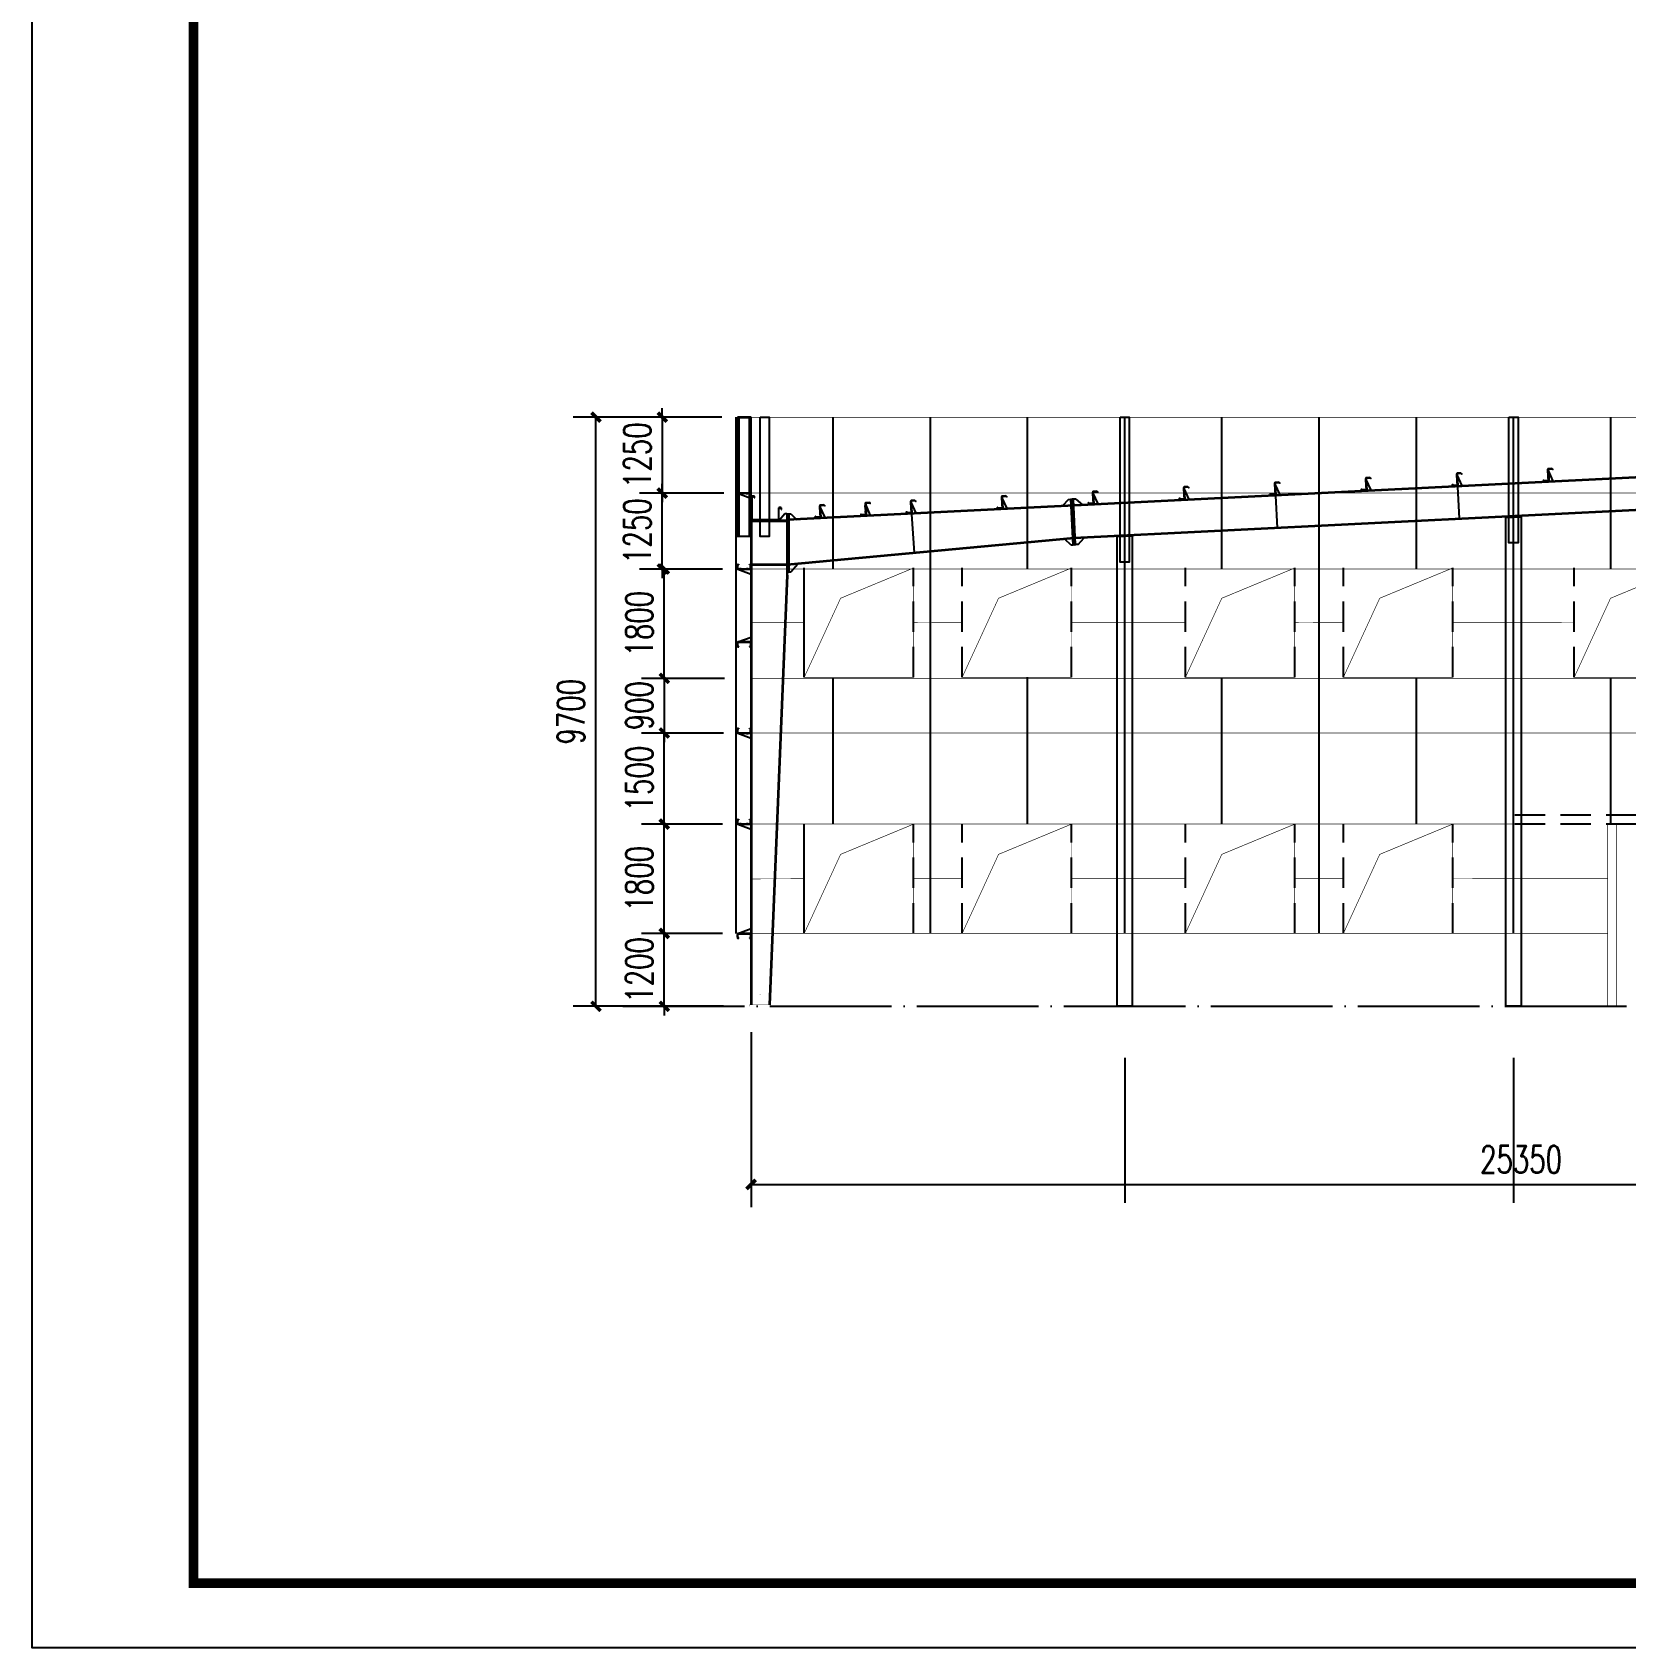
# Model space of a CAD drawing. Extents: x 180850 to 1399066, y 48356 to 327880.
# Drawn here: x 1194176 to 1220406, y 136123 to 162720 of the extents above; entities that cross this region are included whole.
import ezdxf

# ---------------------------------------------------------------- set-up
doc = ezdxf.new("R2010")
doc.units = 0
doc.header["$LTSCALE"] = 1000
doc.linetypes.add('DASHED', pattern=[0.75, 0.5, -0.25])
doc.linetypes.add('DOTE', pattern=[2.42, 2, -0.2, 0.02, -0.2])
for name, color, linetype in [('AXIS', 3, 'Continuous'), ('DOTE', 1, 'Continuous'), ('GL', 150, 'Continuous'), ('GZ', 50, 'Continuous'), ('LT', 181, 'Continuous'), ('PUB_DIM', 3, 'Continuous'), ('PUB_TITLE', 4, 'Continuous'), ('PZ', 202, 'Continuous'), ('天沟', 2, 'Continuous')]:
    doc.layers.add(name, color=color, linetype=linetype)
doc.styles.add('_TCH_DIM_T3', font='SIMPLEX', dxfattribs={"width": 0.705882, "bigfont": 'GBCBIG'})
doc.dimstyles.new('_TCH_ARCH&&150', dxfattribs={"dimtxt": 446.25, "dimasz": 150, "dimexe": 375, "dimexo": 450, "dimgap": 189.375, "dimtad": 1, "dimdec": 0, "dimzin": 0, "dimdsep": 46, "dimtxsty": '_TCH_DIM_T3', "dimblk": 'ARCHTICK', "dimcen": 0.09, "dimclrd": 3, "dimclre": 3, "dimclrt": 7, "dimazin": 2, "dimtfac": 1, "dimtdec": 0, "dimtix": 1, "dimtmove": 2, "dimatfit": 3, "dimfxl": 1, "dimtolj": 1, "dimtzin": 0, "dimarcsym": 0})

# ---------------------------------------------------------------- blocks, each defined once
blk = doc.blocks.new('_ArchTick')
at = {"color": 0, "linetype": 'ByBlock', "const_width": 0.4}
blk.add_lwpolyline([(-0.5, -0.5), (0.5, 0.5)], dxfattribs=at)
blk = doc.blocks.new('*D1332')
at = {"layer": 'Defpoints', "color": 0, "transparency": 16777216}
for p in [(1204580, 147883), (1205988, 147883), (1205983, 146683)]:
    blk.add_point(p, dxfattribs=at)
at = {"layer": 'PUB_DIM', "color": 3, "lineweight": -2, "transparency": 16777216}
for p, q in [((1205538, 147883), (1204205, 147883)), ((1204580, 147883), (1204580, 148033)), ((1204580, 146683), (1204580, 147883)), ((1205533, 146683), (1204205, 146683)), ((1204580, 146683), (1204580, 146533))]:
    blk.add_line(p, q, dxfattribs=at)
at = {"layer": 'PUB_DIM', "color": 3, "lineweight": -2, "transparency": 16777216, "xscale": 150, "yscale": 150, "zscale": 150}
for p, rotation in [((1204580, 147883), 270), ((1204580, 146683), 90)]:
    blk.add_blockref('_ArchTick', p, dxfattribs=dict(at, rotation=rotation))
at = {"layer": 'PUB_DIM', "color": 7, "transparency": 16777216, "insert": (1204168, 147283), "char_height": 446.2, "attachment_point": 5, "rotation": 90, "style": '_TCH_DIM_T3'}
blk.add_mtext('\\A1;1200', dxfattribs=at)
blk = doc.blocks.new('*D1333')
at = {"layer": 'Defpoints', "color": 0, "transparency": 16777216}
for p in [(1204580, 149683), (1205988, 149683), (1205988, 147883)]:
    blk.add_point(p, dxfattribs=at)
at = {"layer": 'PUB_DIM', "color": 3, "lineweight": -2, "transparency": 16777216}
for p, q in [((1205538, 149683), (1204205, 149683)), ((1204580, 147883), (1204580, 149683)), ((1205538, 147883), (1204205, 147883))]:
    blk.add_line(p, q, dxfattribs=at)
at = {"layer": 'PUB_DIM', "color": 3, "lineweight": -2, "transparency": 16777216, "xscale": 150, "yscale": 150, "zscale": 150}
for p, rotation in [((1204580, 149683), 90), ((1204580, 147883), 270)]:
    blk.add_blockref('_ArchTick', p, dxfattribs=dict(at, rotation=rotation))
at = {"layer": 'PUB_DIM', "color": 7, "transparency": 16777216, "insert": (1204168, 148783), "char_height": 446.2, "attachment_point": 5, "rotation": 90, "style": '_TCH_DIM_T3'}
blk.add_mtext('\\A1;1800', dxfattribs=at)
blk = doc.blocks.new('*D1334')
at = {"layer": 'AXIS', "color": 3, "lineweight": -2, "transparency": 16777216}
for p, q in [((1205554, 151183), (1204205, 151183)), ((1204580, 149683), (1204580, 151183)), ((1205538, 149683), (1204205, 149683))]:
    blk.add_line(p, q, dxfattribs=at)
at = {"layer": 'Defpoints', "color": 0, "transparency": 16777216}
for p in [(1204580, 151183), (1206004, 151183), (1205988, 149683)]:
    blk.add_point(p, dxfattribs=at)
at = {"layer": 'AXIS', "color": 3, "lineweight": -2, "transparency": 16777216, "xscale": 150, "yscale": 150, "zscale": 150}
for p, rotation in [((1204580, 151183), 90), ((1204580, 149683), 270)]:
    blk.add_blockref('_ArchTick', p, dxfattribs=dict(at, rotation=rotation))
at = {"layer": 'AXIS', "color": 7, "transparency": 16777216, "insert": (1204168, 150433), "char_height": 446.2, "attachment_point": 5, "rotation": 90, "style": '_TCH_DIM_T3'}
blk.add_mtext('\\A1;1500', dxfattribs=at)
blk = doc.blocks.new('*D1335')
at = {"layer": 'Defpoints', "color": 0, "transparency": 16777216}
for p in [(1204580, 153883), (1205988, 153883), (1206022, 152083)]:
    blk.add_point(p, dxfattribs=at)
at = {"layer": 'PUB_DIM', "color": 3, "lineweight": -2, "transparency": 16777216}
for p, q in [((1205538, 153883), (1204205, 153883)), ((1204580, 152083), (1204580, 153883)), ((1205572, 152083), (1204205, 152083))]:
    blk.add_line(p, q, dxfattribs=at)
at = {"layer": 'PUB_DIM', "color": 3, "lineweight": -2, "transparency": 16777216, "xscale": 150, "yscale": 150, "zscale": 150}
for p, rotation in [((1204580, 153883), 90), ((1204580, 152083), 270)]:
    blk.add_blockref('_ArchTick', p, dxfattribs=dict(at, rotation=rotation))
at = {"layer": 'PUB_DIM', "color": 7, "transparency": 16777216, "insert": (1204168, 152983), "char_height": 446.2, "attachment_point": 5, "rotation": 90, "style": '_TCH_DIM_T3'}
blk.add_mtext('\\A1;1800', dxfattribs=at)
blk = doc.blocks.new('*D1336')
at = {"layer": 'Defpoints', "color": 0, "transparency": 16777216}
for p in [(1204547, 155133), (1206007, 155133, -4), (1205988, 153883)]:
    blk.add_point(p, dxfattribs=at)
at = {"layer": 'PUB_DIM', "color": 3, "lineweight": -2, "transparency": 16777216}
for p, q in [((1205557, 155133), (1204172, 155133)), ((1204547, 155133), (1204547, 155283)), ((1204547, 153883), (1204547, 155133)), ((1205538, 153883), (1204172, 153883)), ((1204547, 153883), (1204547, 153733))]:
    blk.add_line(p, q, dxfattribs=at)
at = {"layer": 'PUB_DIM', "color": 3, "lineweight": -2, "transparency": 16777216, "xscale": 150, "yscale": 150, "zscale": 150}
for p, rotation in [((1204547, 155133), 270), ((1204547, 153883), 90)]:
    blk.add_blockref('_ArchTick', p, dxfattribs=dict(at, rotation=rotation))
at = {"layer": 'PUB_DIM', "color": 7, "transparency": 16777216, "insert": (1204134, 154508), "char_height": 446.2, "attachment_point": 5, "rotation": 90, "style": '_TCH_DIM_T3'}
blk.add_mtext('\\A1;1250', dxfattribs=at)
blk = doc.blocks.new('*D1337')
at = {"layer": 'AXIS', "color": 3, "lineweight": -2, "transparency": 16777216}
for p, q in [((1205527, 156383), (1203080, 156383)), ((1203455, 146683), (1203455, 156383)), ((1205554, 146683), (1203080, 146683))]:
    blk.add_line(p, q, dxfattribs=at)
at = {"layer": 'Defpoints', "color": 0, "transparency": 16777216}
for p in [(1203455, 156383), (1205977, 156383, 0), (1206004, 146683)]:
    blk.add_point(p, dxfattribs=at)
at = {"layer": 'AXIS', "color": 3, "lineweight": -2, "transparency": 16777216, "xscale": 150, "yscale": 150, "zscale": 150}
for p, rotation in [((1203455, 156383), 90), ((1203455, 146683), 270)]:
    blk.add_blockref('_ArchTick', p, dxfattribs=dict(at, rotation=rotation))
at = {"layer": 'AXIS', "color": 7, "transparency": 16777216, "insert": (1203042, 151533), "char_height": 446.2, "attachment_point": 5, "rotation": 90, "style": '_TCH_DIM_T3'}
blk.add_mtext('\\A1;9700', dxfattribs=at)
blk = doc.blocks.new('*D1338')
at = {"layer": 'Defpoints', "color": 0, "transparency": 16777216}
for p in [(1206022, 152083), (1204580, 151183), (1206004, 151183)]:
    blk.add_point(p, dxfattribs=at)
at = {"layer": 'PUB_DIM', "color": 3, "lineweight": -2, "transparency": 16777216}
for p, q in [((1204580, 152083), (1204580, 152233)), ((1205572, 152083), (1204205, 152083)), ((1204580, 152083), (1204580, 151183)), ((1205554, 151183), (1204205, 151183)), ((1204580, 151183), (1204580, 151033))]:
    blk.add_line(p, q, dxfattribs=at)
at = {"layer": 'PUB_DIM', "color": 3, "lineweight": -2, "transparency": 16777216, "xscale": 150, "yscale": 150, "zscale": 150}
for p, rotation in [((1204580, 152083), 270), ((1204580, 151183), 90)]:
    blk.add_blockref('_ArchTick', p, dxfattribs=dict(at, rotation=rotation))
at = {"layer": 'PUB_DIM', "color": 7, "transparency": 16777216, "insert": (1204168, 151633), "char_height": 446.2, "attachment_point": 5, "rotation": 90, "style": '_TCH_DIM_T3'}
blk.add_mtext('\\A1;900', dxfattribs=at)
blk = doc.blocks.new('*D1339')
at = {"layer": 'Defpoints', "color": 0, "transparency": 16777216}
for p in [(1205977, 156383, -4), (1204547, 155133), (1206007, 155133, -4)]:
    blk.add_point(p, dxfattribs=at)
at = {"layer": 'PUB_DIM', "color": 3, "lineweight": -2, "transparency": 16777216}
for p, q in [((1204547, 156383), (1204547, 156533)), ((1205527, 156383), (1204172, 156383)), ((1204547, 156383), (1204547, 155133)), ((1205557, 155133), (1204172, 155133)), ((1204547, 155133), (1204547, 154983))]:
    blk.add_line(p, q, dxfattribs=at)
at = {"layer": 'PUB_DIM', "color": 3, "lineweight": -2, "transparency": 16777216, "xscale": 150, "yscale": 150, "zscale": 150}
for p, rotation in [((1204547, 156383), 270), ((1204547, 155133), 90)]:
    blk.add_blockref('_ArchTick', p, dxfattribs=dict(at, rotation=rotation))
at = {"layer": 'PUB_DIM', "color": 7, "transparency": 16777216, "insert": (1204134, 155758), "char_height": 446.2, "attachment_point": 5, "rotation": 90, "style": '_TCH_DIM_T3'}
blk.add_mtext('\\A1;1250', dxfattribs=at)
blk = doc.blocks.new('*D1331')
at = {"color": 3, "lineweight": -2, "transparency": 16777216}
for p, q in [((2111, 4973), (2111, 2090)), ((27461, 4948), (27461, 2090)), ((2111, 2465), (27461, 2465))]:
    blk.add_line(p, q, dxfattribs=at)
at = {"layer": 'Defpoints', "color": 0, "transparency": 16777216}
for p in [(2111, 5423), (27461, 5398, -1), (27461, 2465)]:
    blk.add_point(p, dxfattribs=at)
at = {"color": 3, "lineweight": -2, "transparency": 16777216, "xscale": 150, "yscale": 150, "zscale": 150, "rotation": 180}
blk.add_blockref('_ArchTick', (2111, 2465), dxfattribs=at)
at = {"color": 3, "lineweight": -2, "transparency": 16777216, "xscale": 150, "yscale": 150, "zscale": 150}
blk.add_blockref('_ArchTick', (27461, 2465), dxfattribs=at)
at = {"color": 7, "transparency": 16777216, "insert": (14786, 2877), "char_height": 446.2, "attachment_point": 5, "style": '_TCH_DIM_T3'}
blk.add_mtext('\\A1;25350', dxfattribs=at)
blk = doc.blocks.new('A$C3A585300')
at = {"layer": 'LT', "color": 1, "linetype": 'Continuous'}
for p, q in [((98, 153, -5), (58, 151, -5)), ((98, 153, -5), (58, 151, -5)), ((103, 62, -5), (63, 60, -5)), ((103, 62, -5), (63, 60, -5))]:
    blk.add_line(p, q, dxfattribs=at)
at = {"layer": 'LT', "elevation": -5}
blk.add_lwpolyline([(76, 197, -0.414214), (85, 207), (141, 210), (155, 197), (157, 199), (142, 213), (82, 210, 0.414214), (72, 200), (81, 23, -0.414214), (72, 12), (16, 10), (2, 22), (0, 20), (15, 6), (75, 9, 0.414214), (84, 20), (76, 197)], format="xyb", dxfattribs=at)
at = {"layer": 'LT', "elevation": -1}
for points in [[(76, 192), (82, 192), (91, 0), (85, 0)], [(82, 182), (91, 0), (161, 4)]]:
    blk.add_lwpolyline(points, close=True, dxfattribs=at)
at = {"layer": 'LT', "color": 1, "linetype": 'Continuous'}
for points in [[(75, 140, -5), (74, 164, -5), (84, 140, -5), (83, 165, -5)], [(75, 140, -5), (74, 164, -5), (84, 140, -5), (83, 165, -5)], [(79, 73, -5), (80, 48, -5), (88, 73, -5), (89, 49, -5)], [(79, 73, -5), (80, 48, -5), (88, 73, -5), (89, 49, -5)]]:
    blk.add_solid(points, dxfattribs=at)
blk = doc.blocks.new('A$C5C4D7DB2')
at = {"color": 8}
for p, q in [((13739.9, 13952.9, -0.9), (13766.2, 13427.5, -0.7)), ((7428.2, 13098.6, -0.9), (7400.8, 13647.9, -0.9)), ((10743.4, 13803, -0.9), (10769.7, 13277.7, -0.3)), ((4752.3, 13503.5, -0.9), (4793.2, 12863, -0.9))]:
    blk.add_line(p, q, dxfattribs=at)
at = {"layer": 'AXIS'}
for p, q in [((2110.5, 4547.9), (2110.5, 2160)), ((8260.5, 4547.9, -0.9), (8260.5, 2160, -0.9)), ((14660.5, 4547.9, -0.9), (14660.5, 2160, -0.9))]:
    blk.add_line(p, q, dxfattribs=at)
at = {"layer": 'DOTE', "linetype": 'DOTE'}
blk.add_line((0, 5397.9, -0.9), (54273.6, 5397.9, -0.9), dxfattribs=at)
at = {"layer": 'GL', "color": 8}
for p, q in [((27460.5, 14638.9, -0.9), (2703.9, 13401.1, -0.9)), ((27460.5, 14650.9, -0.9), (2704.1, 13413.1, -0.9)), ((20487.4, 13763.6, -1.5), (7427.6, 13110.6, 0.1)), ((20488, 13751.6, -1.5), (7428.2, 13098.6, 0.1)), ((7426.7, 13110.5, -0.9), (2706.5, 12672, -4.9)), ((7426.7, 13110.5, -0.9), (2706.5, 12672, -4.9)), ((7428.2, 13098.6, -0.9), (2706.5, 12659.9, -4.9)), ((7428.2, 13098.6, -0.9), (2706.5, 12659.9, -4.9))]:
    blk.add_line(p, q, dxfattribs=at)
at = {"layer": 'GZ', "color": 8}
for p, q in [((2110.5, 5422.9, -0.9), (2110.5, 13383.9, -5)), ((2124.5, 5422.9, -0.9), (2124.5, 13383.9, -5)), ((2696.5, 12673.2, -12.8), (2124.5, 12673.2, -8.8)), ((2696.5, 12673.2, -12.8), (2124.5, 12673.2, -8.8)), ((2696.5, 12659.2, -12.8), (2124.5, 12659.2, -8.8)), ((2696.5, 12659.2, -12.8), (2124.5, 12659.2, -8.8)), ((2696.5, 12499.2, -8.9), (2407.1, 5422.9, -0.9)), ((2710.5, 12499.2, -8.9), (2421.1, 5422.9, -0.9))]:
    blk.add_line(p, q, dxfattribs=at)
at = {"layer": 'GZ'}
for points, elevation in [([(2109.3, 13131.2), (1885.7, 13131.2), (1885.7, 15094.2), (2109.3, 15094.2)], -4.9), ([(2079.3, 13131.2), (1915.7, 13131.2), (1915.7, 15094.2), (2079.3, 15094.2)], -4.9), ([(2260.1, 15097.6), (2410.1, 15097.6), (2410.1, 13130.9), (2260.1, 13130.9)], -0.9), ([(8185.5, 15097.6), (8335.5, 15097.6), (8335.5, 12713.2), (8185.5, 12713.2)], -0.9), ([(14585.5, 15097.6), (14735.5, 15097.6), (14735.5, 13026.7), (14585.5, 13026.7)], -0.9), ([(2110.5, 13383.9), (2696.5, 13383.9), (2696.5, 13397.9), (2110.5, 13397.9)], -6.9), ([(14535.5, 5397.9), (14535.6, 13447.5), (14785.5, 13459.4), (14785.5, 5397.9)], -0.9), ([(8135.5, 5397.9), (8135.6, 13134), (8385.5, 13145.9), (8385.5, 5397.9)], -0.9)]:
    blk.add_lwpolyline(points, close=True, dxfattribs=dict(at, elevation=elevation))
at = {"layer": 'LT'}
for p, q in [((1885.5, 15083, -4.9), (1885.5, 15030.5, -4.9)), ((1888.9, 15033.8, -4.9), (1888.9, 15079.6, -4.9)), ((2110.5, 15097.6, -4.9), (1890.5, 15097.6, -4.9)), ((1890.5, 15097.6, -4.9), (1890.5, 15094.2, -4.9)), ((1890.5, 15094.2, -4.9), (2110.5, 15094.2, -4.9)), ((2094.3, 15094.2, -4.9), (1896.8, 15094.2, -4.9)), ((1896.8, 15019.2, -4.9), (1908, 15019.2, -4.9)), ((1900.2, 15090.8, -4.9), (2090.9, 15090.8, -4.9)), ((1908, 15022.6, -4.9), (1900.2, 15022.6, -4.9)), ((1908, 15019.2, -4.9), (1908, 15022.6, -4.9)), ((2083, 15022.6, -4.9), (2083, 15019.2, -4.9)), ((2090.9, 15022.6, -4.9), (2083, 15022.6, -4.9)), ((2083, 15019.2, -4.9), (2094.3, 15019.2, -4.9)), ((2102.2, 15079.6, -4.9), (2102.2, 15033.8, -4.9)), ((2105.5, 15030.5, -4.9), (2105.5, 15083, -4.9)), ((2110.5, 15094.2, -4.9), (2110.5, 15097.6, -4.9))]:
    blk.add_line(p, q, dxfattribs=at)
at = {"layer": 'LT', "color": 8, "linetype": 'Continuous'}
for p, q in [((13752.3, 14117.9, -4.9), (13712.4, 14116, -4.9)), ((13752.3, 14117.9, -4.9), (13712.4, 14116, -4.9)), ((15250.4, 14192.9, -4.9), (15210.6, 14190.9, -4.9)), ((15250.4, 14192.9, -4.9), (15210.6, 14190.9, -4.9)), ((15255, 14101.4, -4.9), (15215.1, 14099.5, -4.9)), ((15255, 14101.4, -4.9), (15215.1, 14099.5, -4.9)), ((13756.9, 14026.5, -4.9), (13717, 14024.5, -4.9)), ((13756.9, 14026.5, -4.9), (13717, 14024.5, -4.9)), ((1938.7, 6613.4, -4.9), (1938.7, 6575, -4.9)), ((2049.1, 6613.4, -4.9), (2049.1, 6575, -4.9))]:
    blk.add_line(p, q, dxfattribs=at)
at = {"layer": 'LT', "color": 8}
for p, q in [((1884.3, 13860.9, -4.9), (1884.3, 13913.4, -4.9)), ((1887.7, 13910, -4.9), (1887.7, 13864.3, -4.9)), ((1889.3, 13846.3, -4.9), (1889.3, 13849.6, -4.9)), ((1889.3, 13849.6, -4.9), (2109.3, 13849.6, -4.9)), ((2109.3, 13846.3, -4.9), (1889.3, 13846.3, -4.9)), ((1889.3, 13846.3, -4.9), (2109.3, 13766.6, -4.9)), ((1895.6, 13924.6, -4.9), (1906.8, 13924.6, -4.9)), ((2093.1, 13849.6, -4.9), (1895.6, 13849.6, -4.9)), ((1906.8, 13921.3, -4.9), (1898.9, 13921.3, -4.9)), ((1898.9, 13853, -4.9), (2089.7, 13853, -4.9)), ((1906.8, 13924.6, -4.9), (1906.8, 13921.3, -4.9)), ((1937.5, 13827.1, -4.9), (1937.5, 13865.4, -4.9)), ((2047.9, 13827.1, -4.9), (2047.9, 13865.4, -4.9)), ((2081.8, 13921.3, -4.9), (2081.8, 13924.6, -4.9)), ((2081.8, 13924.6, -4.9), (2093.1, 13924.6, -4.9)), ((2089.7, 13921.3, -4.9), (2081.8, 13921.3, -4.9)), ((2100.9, 13864.3, -4.9), (2100.9, 13910, -4.9)), ((2104.3, 13913.4, -4.9), (2104.3, 13860.9, -4.9)), ((2109.3, 13849.6, -4.9), (2109.3, 13846.3, -4.9)), ((1885.5, 12609.2, -4.9), (1885.5, 12661.7, -4.9)), ((1888.9, 12658.3, -4.9), (1888.9, 12612.5, -4.9)), ((1890.5, 12594.5, -4.9), (1890.5, 12597.9, -4.9)), ((1890.5, 12597.9, -4.9), (2110.5, 12597.9, -4.9)), ((2110.5, 12594.5, -4.9), (1890.5, 12594.5, -4.9)), ((1890.5, 12594.5, -4.9), (2110.5, 12514.9, -4.9)), ((1896.8, 12672.9, -4.9), (1908, 12672.9, -4.9)), ((2094.3, 12597.9, -4.9), (1896.8, 12597.9, -4.9)), ((1908, 12669.5, -4.9), (1900.2, 12669.5, -4.9)), ((1900.2, 12601.3, -4.9), (2090.9, 12601.3, -4.9)), ((1908, 12672.9, -4.9), (1908, 12669.5, -4.9)), ((1938.7, 12579.1, -4.9), (1938.7, 12617.4, -4.9)), ((2049.1, 12578.7, -4.9), (2049.1, 12617.1, -4.9)), ((2083, 12669.5, -4.9), (2083, 12672.9, -4.9)), ((2083, 12672.9, -4.9), (2094.3, 12672.9, -4.9)), ((2090.9, 12669.5, -4.9), (2083, 12669.5, -4.9)), ((2102.2, 12612.5, -4.9), (2102.2, 12658.3, -4.9)), ((2105.5, 12661.7, -4.9), (2105.5, 12609.2, -4.9)), ((2110.5, 12597.9, -4.9), (2110.5, 12594.5, -4.9)), ((1890.5, 11397.9, -4.9), (2110.5, 11477.5, -4.9)), ((1885.5, 11383.3, -4.9), (1885.5, 11330.8, -4.9)), ((1888.9, 11334.2, -4.9), (1888.9, 11379.9, -4.9)), ((2110.5, 11397.9, -4.9), (1890.5, 11397.9, -4.9)), ((1890.5, 11397.9, -4.9), (1890.5, 11394.5, -4.9)), ((1890.5, 11394.5, -4.9), (2110.5, 11394.5, -4.9)), ((2094.3, 11394.5, -4.9), (1896.8, 11394.5, -4.9)), ((1896.8, 11319.5, -4.9), (1908, 11319.5, -4.9)), ((1900.2, 11391.2, -4.9), (2090.9, 11391.2, -4.9)), ((1908, 11322.9, -4.9), (1900.2, 11322.9, -4.9)), ((1908, 11319.5, -4.9), (1908, 11322.9, -4.9)), ((1938.7, 11417.1, -4.9), (1938.7, 11378.7, -4.9)), ((2049.1, 11417.1, -4.9), (2049.1, 11378.7, -4.9)), ((2083, 11322.9, -4.9), (2083, 11319.5, -4.9)), ((2090.9, 11322.9, -4.9), (2083, 11322.9, -4.9)), ((2083, 11319.5, -4.9), (2094.3, 11319.5, -4.9)), ((2102.2, 11379.9, -4.9), (2102.2, 11334.2, -4.9)), ((2105.5, 11330.8, -4.9), (2105.5, 11383.3, -4.9)), ((2110.5, 11394.5, -4.9), (2110.5, 11397.9, -4.9)), ((1885.5, 9909.2, -4.9), (1885.5, 9961.7, -4.9)), ((1888.9, 9958.3, -4.9), (1888.9, 9912.5, -4.9)), ((1890.5, 9894.5, -4.9), (1890.5, 9897.9, -4.9)), ((1890.5, 9897.9, -4.9), (2110.5, 9897.9, -4.9)), ((2110.5, 9894.5, -4.9), (1890.5, 9894.5, -4.9)), ((1890.5, 9894.5, -4.9), (2110.5, 9814.9, -4.9)), ((1896.8, 9972.9, -4.9), (1908, 9972.9, -4.9)), ((2094.3, 9897.9, -4.9), (1896.8, 9897.9, -4.9)), ((1908, 9969.5, -4.9), (1900.2, 9969.5, -4.9)), ((1900.2, 9901.3, -4.9), (2090.9, 9901.3, -4.9)), ((1908, 9972.9, -4.9), (1908, 9969.5, -4.9)), ((1938.7, 9875.4, -4.9), (1938.7, 9913.7, -4.9)), ((2049.1, 9875.4, -4.9), (2049.1, 9913.7, -4.9)), ((2083, 9969.5, -4.9), (2083, 9972.9, -4.9)), ((2083, 9972.9, -4.9), (2094.3, 9972.9, -4.9)), ((2090.9, 9969.5, -4.9), (2083, 9969.5, -4.9)), ((2102.2, 9912.5, -4.9), (2102.2, 9958.3, -4.9)), ((2105.5, 9961.7, -4.9), (2105.5, 9909.2, -4.9)), ((2110.5, 9897.9, -4.9), (2110.5, 9894.5, -4.9)), ((1885.5, 8409.2, -4.9), (1885.5, 8461.7, -4.9)), ((1888.9, 8458.3, -4.9), (1888.9, 8412.5, -4.9)), ((1890.5, 8394.5, -4.9), (1890.5, 8397.9, -4.9)), ((1890.5, 8397.9, -4.9), (2110.5, 8397.9, -4.9)), ((2110.5, 8394.5, -4.9), (1890.5, 8394.5, -4.9)), ((1890.5, 8394.5, -4.9), (2110.5, 8314.9, -4.9)), ((1896.8, 8472.9, -4.9), (1908, 8472.9, -4.9)), ((2094.3, 8397.9, -4.9), (1896.8, 8397.9, -4.9)), ((1908, 8469.5, -4.9), (1900.2, 8469.5, -4.9)), ((1900.2, 8401.3, -4.9), (2090.9, 8401.3, -4.9)), ((1908, 8472.9, -4.9), (1908, 8469.5, -4.9)), ((1938.7, 8379.1, -4.9), (1938.7, 8417.4, -4.9)), ((2049.1, 8379.1, -4.9), (2049.1, 8417.4, -4.9)), ((2083, 8469.5, -4.9), (2083, 8472.9, -4.9)), ((2083, 8472.9, -4.9), (2094.3, 8472.9, -4.9)), ((2090.9, 8469.5, -4.9), (2083, 8469.5, -4.9)), ((2102.2, 8412.5, -4.9), (2102.2, 8458.3, -4.9)), ((2105.5, 8461.7, -4.9), (2105.5, 8409.2, -4.9)), ((2110.5, 8397.9, -4.9), (2110.5, 8394.5, -4.9)), ((1890.5, 6597.9, -4.9), (2110.5, 6677.5, -4.9)), ((1885.5, 6583.3, -4.9), (1885.5, 6530.8, -4.9)), ((1888.9, 6534.2, -4.9), (1888.9, 6579.9, -4.9)), ((2110.5, 6597.9, -4.9), (1890.5, 6597.9, -4.9)), ((1890.5, 6597.9, -4.9), (1890.5, 6594.5, -4.9)), ((1890.5, 6594.5, -4.9), (2110.5, 6594.5, -4.9)), ((2094.3, 6594.5, -4.9), (1896.8, 6594.5, -4.9)), ((1896.8, 6519.5, -4.9), (1908, 6519.5, -4.9)), ((1900.2, 6591.2, -4.9), (2090.9, 6591.2, -4.9)), ((1908, 6522.9, -4.9), (1900.2, 6522.9, -4.9)), ((1908, 6519.5, -4.9), (1908, 6522.9, -4.9)), ((2083, 6522.9, -4.9), (2083, 6519.5, -4.9)), ((2090.9, 6522.9, -4.9), (2083, 6522.9, -4.9)), ((2083, 6519.5, -4.9), (2094.3, 6519.5, -4.9)), ((2102.2, 6579.9, -4.9), (2102.2, 6534.2, -4.9)), ((2105.5, 6530.8, -4.9), (2105.5, 6583.3, -4.9)), ((2110.5, 6594.5, -4.9), (2110.5, 6597.9, -4.9))]:
    blk.add_line(p, q, dxfattribs=at)
at = {"layer": 'LT', "color": 8, "elevation": -4.9}
for points in [[(13730, 14161.6, -0.4142136), (13739.5, 14172.1), (13795.2, 14174.9), (13809.3, 14162.1), (13811.3, 14164.3), (13796.3, 14178), (13736.3, 14175, 0.4142136), (13726.8, 14164.5), (13735.7, 13987.7, -0.4142136), (13726.2, 13977.2), (13670.5, 13974.4), (13656.4, 13987.2), (13654.4, 13985), (13669.4, 13971.4), (13729.3, 13974.4, 0.4142136), (13738.8, 13984.8), (13730, 14161.6)], [(15228.1, 14236.5, -0.4142136), (15237.6, 14247), (15293.3, 14249.8), (15307.4, 14237), (15309.4, 14239.3), (15294.4, 14252.9), (15234.5, 14249.9, 0.4142136), (15225, 14239.4), (15233.8, 14062.6, -0.4142136), (15224.3, 14052.1), (15168.6, 14049.3), (15154.5, 14062.1), (15152.5, 14059.9), (15167.5, 14046.3), (15227.5, 14049.3, 0.4142136), (15237, 14059.8), (15228.1, 14236.5)]]:
    blk.add_lwpolyline(points, format="xyb", dxfattribs=at)
at = {"layer": 'LT', "color": 8, "elevation": -0.9}
for points in [[(13730.2, 14156.6), (13736.2, 14156.9), (13745.8, 13965.2), (13739.8, 13964.9)], [(13736.7, 14146.9), (13745.8, 13965.2), (13815.7, 13968.7)], [(15228.4, 14231.5), (15234.4, 14231.8), (15243.9, 14040.1), (15238, 14039.8)], [(15234.9, 14221.8), (15243.9, 14040.1), (15313.8, 14043.6)]]:
    blk.add_lwpolyline(points, close=True, dxfattribs=at)
at = {"layer": 'LT'}
for centre, start, end in [((1896.8, 15083, -4.9), 90.00004, 180.00004), ((1896.8, 15030.5, -4.9), 180.00004, 270.00004), ((1900.2, 15079.6, -4.9), 90.00004, 180.00004), ((1900.2, 15033.8, -4.9), 180.00004, 270.00004), ((2090.9, 15079.6, -4.9), 0.00004, 90.00004), ((2090.9, 15033.8, -4.9), 270.00004, 0.00004), ((2094.3, 15083, -4.9), 0.00004, 90.00004), ((2094.3, 15030.5, -4.9), 270.00004, 0.00004)]:
    blk.add_arc(centre, 11.3, start, end, dxfattribs=at)
at = {"layer": 'LT', "color": 8}
for centre, start, end in [((1895.6, 13913.4, -4.9), 90, 180), ((1895.6, 13860.9, -4.9), 180, 270), ((1898.9, 13910, -4.9), 90, 180), ((1898.9, 13864.3, -4.9), 180, 270), ((2089.7, 13910, -4.9), 0, 90), ((2089.7, 13864.3, -4.9), 270, 0), ((2093.1, 13913.4, -4.9), 0, 90), ((2093.1, 13860.9, -4.9), 270, 0), ((1896.8, 12661.7, -4.9), 90, 180), ((1896.8, 12609.2, -4.9), 180, 270), ((1900.2, 12658.3, -4.9), 90, 180), ((1900.2, 12612.5, -4.9), 180, 270), ((2090.9, 12658.3, -4.9), 360, 90), ((2090.9, 12612.5, -4.9), 270, 360), ((2094.3, 12661.7, -4.9), 360, 90), ((2094.3, 12609.2, -4.9), 270, 360), ((1896.8, 11383.3, -4.9), 90, 180), ((1896.8, 11330.8, -4.9), 180, 270), ((1900.2, 11379.9, -4.9), 90, 180), ((1900.2, 11334.2, -4.9), 180, 270), ((2090.9, 11379.9, -4.9), 0, 90), ((2090.9, 11334.2, -4.9), 270, 0), ((2094.3, 11383.3, -4.9), 0, 90), ((2094.3, 11330.8, -4.9), 270, 0), ((1896.8, 9961.7, -4.9), 90, 180), ((1896.8, 9909.2, -4.9), 180, 270), ((1900.2, 9958.3, -4.9), 90, 180), ((1900.2, 9912.5, -4.9), 180, 270), ((2090.9, 9958.3, -4.9), 0, 90), ((2090.9, 9912.5, -4.9), 270, 0), ((2094.3, 9961.7, -4.9), 0, 90), ((2094.3, 9909.2, -4.9), 270, 0), ((1896.8, 8461.7, -4.9), 90, 180), ((1896.8, 8409.2, -4.9), 180, 270), ((1900.2, 8458.3, -4.9), 90, 180), ((1900.2, 8412.5, -4.9), 180, 270), ((2090.9, 8458.3, -4.9), 360, 90), ((2090.9, 8412.5, -4.9), 270, 360), ((2094.3, 8461.7, -4.9), 360, 90), ((2094.3, 8409.2, -4.9), 270, 360), ((1896.8, 6583.3, -4.9), 90, 180), ((1896.8, 6530.8, -4.9), 180, 270), ((1900.2, 6579.9, -4.9), 90, 180), ((1900.2, 6534.2, -4.9), 180, 270), ((2090.9, 6579.9, -4.9), 0, 90), ((2090.9, 6534.2, -4.9), 270, 0), ((2094.3, 6583.3, -4.9), 0, 90), ((2094.3, 6530.8, -4.9), 270, 0)]:
    blk.add_arc(centre, 11.3, start, end, dxfattribs=at)
at = {"layer": 'LT', "color": 8, "linetype": 'Continuous'}
for points in [[(13729.8, 14104.6, -4.9), (13728.6, 14129, -4.9), (13738.8, 14105, -4.9), (13737.6, 14129.5, -4.9)], [(13729.8, 14104.6, -4.9), (13728.6, 14129, -4.9), (13738.8, 14105, -4.9), (13737.6, 14129.5, -4.9)], [(15228, 14179.5, -4.9), (15226.7, 14203.9, -4.9), (15237, 14179.9, -4.9), (15235.7, 14204.4, -4.9)], [(15228, 14179.5, -4.9), (15226.7, 14203.9, -4.9), (15237, 14179.9, -4.9), (15235.7, 14204.4, -4.9)], [(15231.3, 14112.5, -4.9), (15232.5, 14088.1, -4.9), (15240.3, 14113, -4.9), (15241.5, 14088.5, -4.9)], [(15231.3, 14112.5, -4.9), (15232.5, 14088.1, -4.9), (15240.3, 14113, -4.9), (15241.5, 14088.5, -4.9)], [(13733.2, 14037.6, -4.9), (13734.4, 14013.2, -4.9), (13742.2, 14038.1, -4.9), (13743.4, 14013.6, -4.9)], [(13733.2, 14037.6, -4.9), (13734.4, 14013.2, -4.9), (13742.2, 14038.1, -4.9), (13743.4, 14013.6, -4.9)], [(1950.9, 6591.2, -4.9), (1926.5, 6591.2, -4.9), (1950.9, 6597.9, -4.9), (1926.5, 6597.9, -4.9)], [(2061.4, 6591.2, -4.9), (2036.9, 6591.2, -4.9), (2061.4, 6597.9, -4.9), (2036.9, 6597.9, -4.9)]]:
    blk.add_solid(points, dxfattribs=at)
at = {"layer": 'LT', "color": 8}
for points in [[(1949.7, 13853, -4.9), (1925.2, 13853, -4.9), (1949.7, 13846.3, -4.9), (1925.2, 13846.3, -4.9)], [(2060.2, 13853, -4.9), (2035.7, 13853, -4.9), (2060.2, 13846.3, -4.9), (2035.7, 13846.3, -4.9)], [(1950.9, 12601.3, -4.9), (1926.5, 12601.3, -4.9), (1950.9, 12594.5, -4.9), (1926.5, 12594.5, -4.9)], [(2061.4, 12600.9, -4.9), (2036.9, 12600.9, -4.9), (2061.4, 12594.2, -4.9), (2036.9, 12594.2, -4.9)], [(1950.9, 11391.2, -4.9), (1926.5, 11391.2, -4.9), (1950.9, 11397.9, -4.9), (1926.5, 11397.9, -4.9)], [(2061.4, 11391.2, -4.9), (2036.9, 11391.2, -4.9), (2061.4, 11397.9, -4.9), (2036.9, 11397.9, -4.9)], [(1950.9, 9901.3, -4.9), (1926.5, 9901.3, -4.9), (1950.9, 9894.5, -4.9), (1926.5, 9894.5, -4.9)], [(2061.4, 9901.3, -4.9), (2036.9, 9901.3, -4.9), (2061.4, 9894.5, -4.9), (2036.9, 9894.5, -4.9)], [(1950.9, 8401.3, -4.9), (1926.5, 8401.3, -4.9), (1950.9, 8394.5, -4.9), (1926.5, 8394.5, -4.9)], [(2061.4, 8401.3, -4.9), (2036.9, 8401.3, -4.9), (2061.4, 8394.5, -4.9), (2036.9, 8394.5, -4.9)]]:
    blk.add_solid(points, dxfattribs=at)
at = {"layer": 'PZ', "color": 8}
for p, q in [((7335.8, 13744.8, -2.9), (7236.1, 13639.7, -4.9)), ((7335.8, 13744.8, -2.9), (7236.1, 13639.7, -4.9)), ((7335.8, 13744.8, -2.9), (7375.8, 13746.8, -2.9)), ((7335.8, 13744.8, -2.9), (7375.8, 13746.8, -2.9)), ((7455.7, 13750.8, -2.9), (7415.7, 13748.8, -2.9)), ((7455.7, 13750.8, -2.9), (7415.7, 13748.8, -2.9)), ((7455.7, 13750.8, -2.9), (7565.4, 13656.2, -4.9)), ((7455.7, 13750.8, -2.9), (7565.4, 13656.2, -4.9)), ((2666.5, 13507.9, -8.9), (2574.2, 13397.9, -8.9)), ((2696.5, 13507.9, -8.9), (2666.5, 13507.9, -8.9)), ((2696.5, 13507.9, -8.9), (2666.5, 13507.9, -8.9)), ((2696.5, 13507.9, -8.9), (2696.5, 12499.2, -8.9)), ((2696.5, 13507.9, -8.9), (2736.5, 13507.9, -8.9)), ((2716.5, 12549.2, -8.9), (2716.5, 13507.9, -8.9)), ((2736.5, 13507.9, -8.9), (2766.5, 13508.5, -8.9)), ((2736.5, 13507.9, -8.9), (2766.5, 13508.5, -8.9)), ((2736.5, 12549.2, -8.9), (2736.5, 13507.9, -8.9)), ((2766.5, 13508.5, -8.9), (2863, 13407.9, -8.9)), ((7373.3, 12995.7, -1.5), (7279.3, 13082.6, -1.5)), ((7373.3, 12995.7, -1.5), (7279.3, 13082.6, -1.5)), ((7493.1, 13001.7, -1.5), (7589.2, 13106.7, 0.1)), ((7493.1, 13001.7, -1.5), (7589.2, 13106.7, 0.1)), ((7373.3, 12995.7, -1.5), (7413.2, 12997.7, -1.5)), ((7373.3, 12995.7, -1.5), (7413.2, 12997.7, -1.5)), ((7493.1, 13001.7, -1.5), (7453.2, 12999.7, -1.5)), ((7493.1, 13001.7, -1.5), (7453.2, 12999.7, -1.5)), ((2710.5, 12499.2, -12.8), (2716.5, 12549.2, -8.9)), ((2716.5, 12549.2, -8.9), (2736.5, 12549.2, -8.9)), ((2716.5, 12549.2, -8.9), (2736.5, 12549.2, -8.9)), ((2736.5, 12549.2, -8.9), (2766.5, 12549.2, -8.9)), ((2766.5, 12549.2, -8.9), (2879.7, 12685.8, -8.9)), ((2696.5, 12499.2, -8.9), (2710.5, 12499.2, -12.8))]:
    blk.add_line(p, q, dxfattribs=at)
at = {"layer": 'PZ', "color": 8, "elevation": -0.9}
for points in [[(7433.2, 12998.7), (7413.2, 12997.7), (7375.8, 13746.8), (7395.8, 13747.8)], [(7433.2, 12998.7), (7413.2, 12997.7), (7375.8, 13746.8), (7395.8, 13747.8)], [(7433.2, 12998.7), (7453.2, 12999.7), (7415.7, 13748.8), (7395.8, 13747.8)], [(7433.2, 12998.7), (7453.2, 12999.7), (7415.7, 13748.8), (7395.8, 13747.8)]]:
    blk.add_lwpolyline(points, close=True, dxfattribs=at)
at = {"layer": 'PZ', "color": 8, "const_width": 2.25, "elevation": -0.9}
for points in [[(2267.5, 5597.9), (2253.5, 5597.9), (2253.5, 5422.9), (2267.5, 5422.9)], [(2085.5, 5397.9), (2435.5, 5397.9), (2435.5, 5422.9), (2085.5, 5422.9)]]:
    blk.add_lwpolyline(points, close=True, dxfattribs=at)
at = {"layer": '天沟', "color": 8, "linetype": 'ByBlock', "elevation": -6.9}
blk.add_lwpolyline([(2119.2, 13397.9), (2568.9, 13397.9), (2568.9, 13595.9, -0.4142136), (2573.9, 13600.9), (2598.5, 13600.9, -0.4141297), (2603.5, 13595.9), (2603.5, 13578), (2611, 13578), (2611, 13595.9, 0.4142136), (2598.5, 13608.4), (2574, 13608.4, 0.4142136), (2561.5, 13595.9), (2561.5, 13405.3), (2126.7, 13405.3), (2126.7, 13786.1, -0.4142136), (2131.7, 13791.1), (2156.5, 13791.1, -0.4142536), (2161.5, 13786.1), (2161.5, 13768.7), (2169, 13768.7), (2169, 13786, 0.4142136), (2156.5, 13798.5), (2131.7, 13798.5, 0.4142136), (2119.2, 13786), (2119.2, 13397.9)], format="xyb", dxfattribs=at)
at = {"color": 8}
for p in [(12156.2, 13890), (7661.9, 13665.2), (9160, 13740.2), (10658.1, 13815.1), (3167.5, 13440.5), (3916.5, 13478), (4665.6, 13515.4), (6163.7, 13590.3)]:
    blk.add_blockref('A$C3A585300', p, dxfattribs=at)
dim = blk.add_linear_dim(base=(27460.5, 2464.5), p1=(2110.5, 5422.9), p2=(27460.5, 5397.9, -0.9), dimstyle='_TCH_ARCH&&150')
dim.commit()
dim.dimension.update_dxf_attribs({"geometry": '*D1331', "text_midpoint": (14785.5, 2877)})

msp = doc.modelspace()

# ---------------------------------------------------------------- linework, layer by layer
at = {"color": 4}
for p, q in [((1205754.46, 156382.58, -4.87), (1205754.46, 147882.95)), ((1207354.46, 156382.58, -8.32), (1207354.46, 153882.95, -3.44)), ((1208954.46, 156382.58, -4.87), (1208954.46, 147882.95)), ((1210554.46, 156382.58, -4.87), (1210554.46, 153882.95, -3.44)), ((1212154.46, 156382.58, -4.87), (1212154.46, 147882.95)), ((1213754.46, 156382.58, -8.15), (1213754.46, 153882.95, -3.27)), ((1215354.46, 156382.58, -4.87), (1215354.46, 147882.95, 0)), ((1216954.46, 156382.58, -4.87), (1216954.46, 153882.95)), ((1218554.46, 156382.58, -4.87), (1218554.46, 147882.95)), ((1220154.46, 156382.58, -8.15), (1220154.46, 153882.95, -3.27)), ((1207354.46, 152082.95, -3.61), (1207354.46, 149679.57, -3.61)), ((1210554.46, 152099.95, -2.42), (1210554.46, 149683.03, -1.03)), ((1213754.46, 152082.95, -2.41), (1213754.46, 149679.57, -3.44)), ((1216954.46, 152082.95, 0.86), (1216954.46, 149679.58, -0.17)), ((1220154.46, 152082.95, -2.41), (1220154.46, 149679.57, -3.44))]:
    msp.add_line(p, q, dxfattribs=at)
at = {"layer": 'GL'}
for p, q in [((1206883.05, 152099.95, 0), (1206883.05, 153900.03, 0)), ((1206883.05, 147882.95), (1206883.05, 149683.03))]:
    msp.add_line(p, q, dxfattribs=at)
at = {"layer": 'LT', "linetype": 'DASHED'}
for p, q in [((1208683.05, 152099.95, 0), (1208683.05, 153900.03, 0)), ((1209483.05, 152099.95, 0), (1209483.05, 153900.03, 0)), ((1211283.05, 152099.95, 0), (1211283.05, 153900.03, 0)), ((1213158.05, 152099.95, 0), (1213158.05, 153900.03, 0)), ((1214958.05, 152099.95, 0), (1214958.05, 153900.03, 0)), ((1215758.05, 152099.95, 0), (1215758.05, 153900.03, 0)), ((1217558.05, 152099.95, 0), (1217558.05, 153900.03, 0)), ((1219558.05, 152099.95, 0), (1219558.05, 153900.03, 0)), ((1225082.84, 149832.91, -0.86), (1218433.07, 149832.91, -0.86)), ((1208683.05, 147882.95), (1208683.05, 149683.03)), ((1209483.05, 147882.95), (1209483.05, 149683.03)), ((1211283.05, 147882.95), (1211283.05, 149683.03)), ((1213158.05, 147882.95), (1213158.05, 149683.03)), ((1214958.05, 147882.95), (1214958.05, 149683.03)), ((1215758.05, 147882.95), (1215758.05, 149683.03)), ((1217558.05, 147882.95), (1217558.05, 149683.03)), ((1225082.85, 149682.9, -0.86), (1218433.07, 149682.99, -0.86))]:
    msp.add_line(p, q, dxfattribs=at)
at = {"layer": 'LT', "linetype": 'DASHED', "const_width": 10}
for points, elevation in [([(1256933.05, 156382.58), (1206008, 156382.58)], -4.87), ([(1256931.87, 155132.94), (1206006.83, 155132.94)], -4.87), ([(1256933.05, 153882.95), (1206008, 153882.95)], -0.86), ([(1208683.05, 153003.32), (1209483.05, 152999.99)], 0), ([(1211283.05, 152999.99), (1213158.05, 152999.99)], -0.86), ([(1214958.05, 153003.32), (1215758.05, 152999.99)], 0), ([(1219558.05, 153002.42), (1217558.05, 152999)], -0.86), ([(1256933.05, 152082.95), (1206008, 152082.95)], -0.86), ([(1256933.05, 151182.95), (1206008, 151182.95)], -0.86), ([(1218683.05, 149683.03), (1206008, 149683.03)], -0.86), ([(1211283.05, 148782.99), (1213158.05, 148782.99)], -0.86), ([(1220108.05, 148786.35), (1217558.05, 148782)], -0.86), ([(1220108.05, 147882.95), (1206008, 147882.95)], -0.86)]:
    msp.add_lwpolyline(points, dxfattribs=dict(at, elevation=elevation))
for points, elevation in [([(1207481.55, 153401.9), (1208683.05, 153900.03), (1208683.05, 152099.95), (1206883.05, 152099.95)], 0), ([(1210081.55, 153401.9), (1211283.05, 153900.03), (1211283.05, 152099.95), (1209483.05, 152099.95)], 0), ([(1213756.55, 153401.9), (1214958.05, 153900.03), (1214958.05, 152099.95), (1213158.05, 152099.95)], 0), ([(1216356.55, 153401.9), (1217558.05, 153900.03), (1217558.05, 152099.95), (1215758.05, 152099.95)], 0), ([(1220156.55, 153401.9), (1221358.05, 153900.03), (1221358.05, 152099.95), (1219558.05, 152099.95)], 0), ([(1220108.05, 149682.99), (1220258.05, 149682.99), (1220258.05, 146682.91), (1220108.05, 146682.91)], -0.86)]:
    msp.add_lwpolyline(points, close=True, dxfattribs=dict(at, elevation=elevation))
at = {"layer": 'LT', "linetype": 'ByBlock', "const_width": 10, "elevation": -0.86}
for points in [[(1206883.05, 152999.99), (1206008, 152998.27)], [(1206883.05, 148782.99), (1206008, 148781.26)]]:
    msp.add_lwpolyline(points, dxfattribs=at)
at = {"layer": 'LT', "linetype": 'DASHED', "const_width": 10}
for points in [[(1207481.55, 149184.9), (1208683.05, 149683.03), (1208683.05, 147882.95), (1206883.05, 147882.95)], [(1210081.55, 149184.9), (1211283.05, 149683.03), (1211283.05, 147882.95), (1209483.05, 147882.95)], [(1213756.55, 149184.9), (1214958.05, 149683.03), (1214958.05, 147882.95), (1213158.05, 147882.95)], [(1216356.55, 149184.9), (1217558.05, 149683.03), (1217558.05, 147882.95), (1215758.05, 147882.95)]]:
    msp.add_lwpolyline(points, close=True, dxfattribs=at)
for points in [[(1208683.05, 148786.32), (1209483.05, 148782.99)], [(1214958.05, 148786.32), (1215758.05, 148782.99)]]:
    msp.add_lwpolyline(points, dxfattribs=at)
at = {"layer": 'PUB_TITLE'}
msp.add_lwpolyline([(1194176.07, 199122.83), (1283372.95, 199122.83), (1283372.95, 136122.89), (1194176.07, 136122.89)], close=True, dxfattribs=at)
at = {"layer": 'PUB_TITLE', "const_width": 159.09}
msp.add_lwpolyline([(1196827.58, 137183.5), (1196827.58, 198062.23), (1282312.35, 198062.23), (1282312.35, 137183.5)], close=True, dxfattribs=at)

# ---------------------------------------------------------------- block references
at = {"layer": 'LT', "linetype": 'DASHED'}
msp.add_blockref('A$C5C4D7DB2', (1203897.5, 141285), dxfattribs=at)

# ---------------------------------------------------------------- dimensions: what is measured, and where the dimension line sits
at = {"layer": 'AXIS'}
for base, p1, p2, picture, middle in [((1203454.88, 156382.58, -0.86), (1206004.46, 146682.95, -0.86), (1205977, 156382.58, -0.86), '*D1337', (1203042.38, 151532.77, -0.86)), ((1204580.11, 151182.95, -0.86), (1205988.39, 149683.03, -0.86), (1206004.46, 151182.95, -0.86), '*D1334', (1204167.61, 150432.99, -0.86))]:
    dim = msp.add_linear_dim(base=base, p1=p1, p2=p2, angle=90, dimstyle='_TCH_ARCH&&150', dxfattribs=at)
    dim.commit()
    dim.dimension.update_dxf_attribs({"geometry": picture, "text_midpoint": middle})
at = {"layer": 'PUB_DIM'}
for base, p1, p2, angle, picture, middle in [((1204546.82, 155132.94, -0.86), (1205976.82, 156382.58, -4.87), (1206006.83, 155132.94, -4.87), 270, '*D1339', (1204134.32, 155757.76, -0.86)), ((1204546.82, 155132.94, -0.86), (1205988.39, 153882.95, -0.86), (1206006.83, 155132.94, -4.87), 90, '*D1336', (1204134.32, 154507.94, -0.86)), ((1204580.11, 153882.95, -0.86), (1206022.05, 152082.95, -0.86), (1205988.39, 153882.95, -0.86), 90, '*D1335', (1204167.61, 152982.95, -0.86)), ((1204580.11, 151182.95, -0.86), (1206022.05, 152082.95, -0.86), (1206004.46, 151182.95, -0.86), 270, '*D1338', (1204167.61, 151632.95, -0.86)), ((1204580.11, 149683.03, -0.86), (1205988.39, 147883.03, -0.86), (1205988.39, 149683.03, -0.86), 90, '*D1333', (1204167.61, 148783.03, -0.86)), ((1204580.11, 147883.03, -0.86), (1205983.05, 146682.95, -0.86), (1205988.39, 147883.03, -0.86), 90, '*D1332', (1204167.61, 147282.99, -0.86))]:
    dim = msp.add_linear_dim(base=base, p1=p1, p2=p2, angle=angle, dimstyle='_TCH_ARCH&&150', dxfattribs=at)
    dim.commit()
    dim.dimension.update_dxf_attribs({"geometry": picture, "text_midpoint": middle})

doc.saveas('drawing.dxf')
